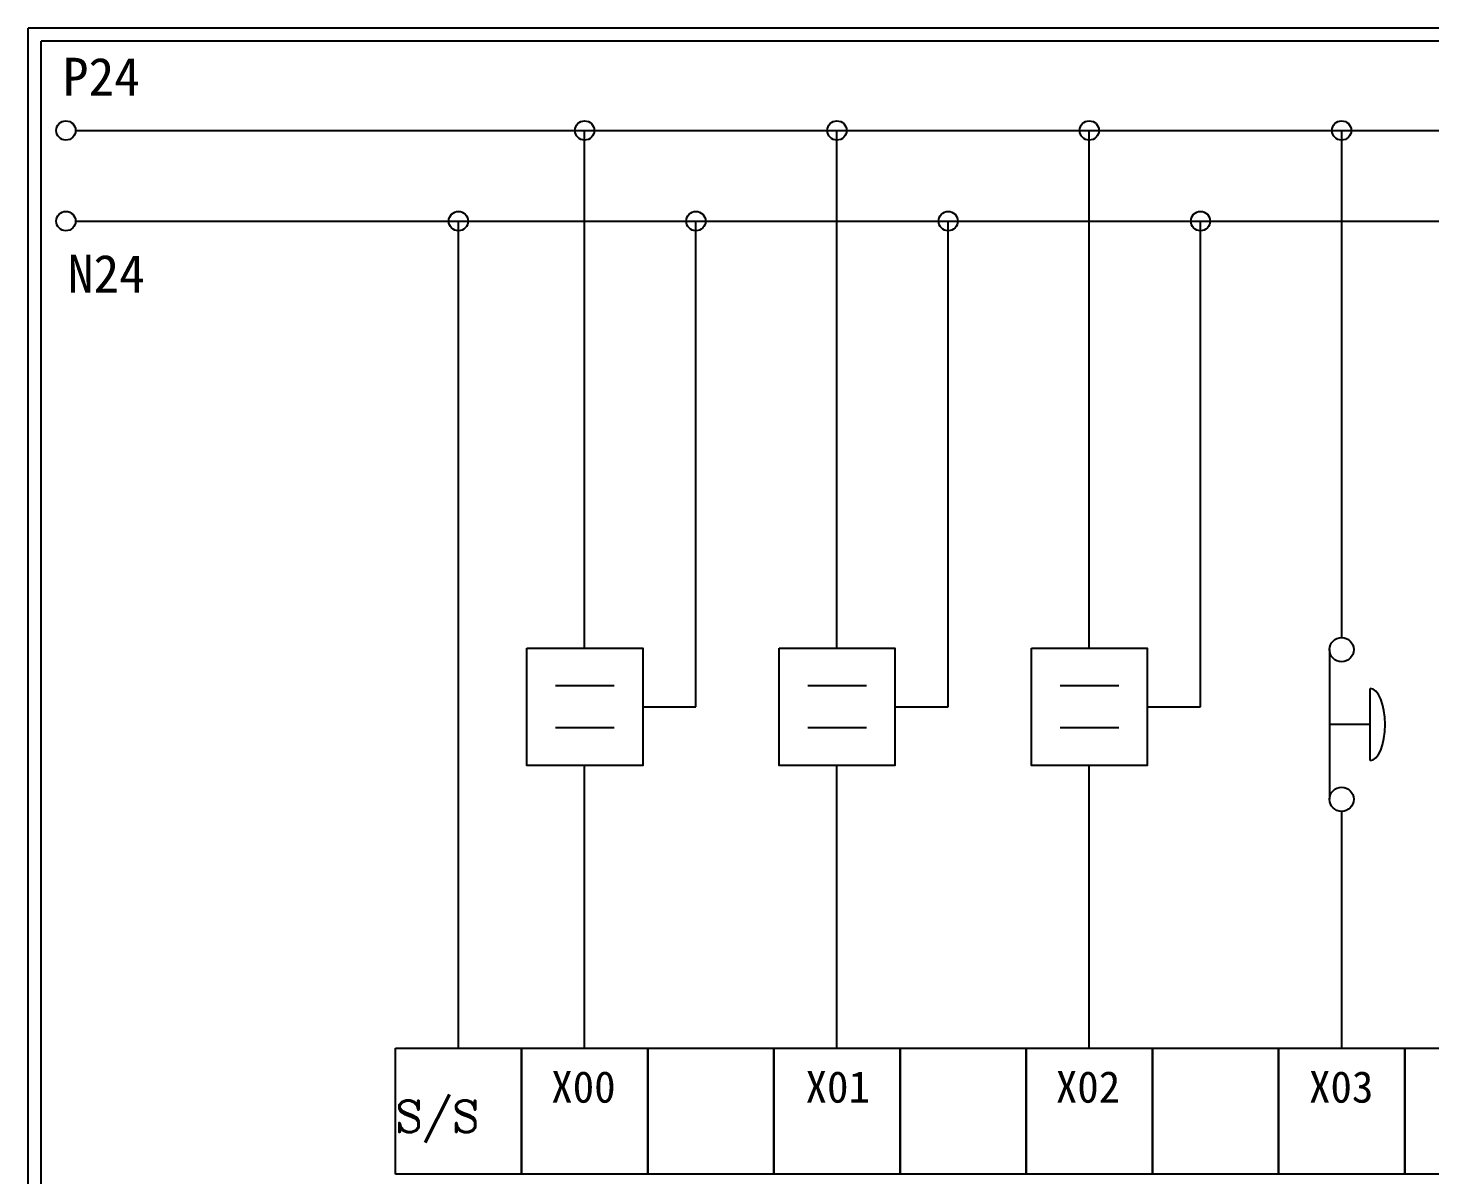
# Model space of a CAD drawing. Extents: x 275 to 562, y 265 to 469.
# Drawn here: x 274.9 to 408.2, y 359.8 to 468.9 of the extents above; entities that cross this region are included whole.
import ezdxf

# ---------------------------------------------------------------- set-up
doc = ezdxf.new("R2010")
doc.units = 0
doc.layers.get('0').update_dxf_attribs({"linetype": 'CONTINUOUS'})
doc.layers.add('圖框層', color=7, linetype='CONTINUOUS')
doc.layers.add('標尺寸層', color=3, linetype='CONTINUOUS')
doc.styles.add('CNS', font='romanc.shx', dxfattribs={"bigfont": 'chineset.shx'})
doc.styles.add('STSL', font='kaiu.ttf')

msp = doc.modelspace()

# ---------------------------------------------------------------- linework, layer by layer
at = {"color": 7}
for p, q in [((333.36, 404.35), (338.42, 404.35)), ((357.36, 404.35), (362.42, 404.35)), ((381.36, 404.35), (386.42, 404.35))]:
    msp.add_line(p, q, dxfattribs=at)
for points in [[(322.33, 409.92), (333.36, 409.92), (333.36, 398.77), (322.33, 398.77)], [(346.33, 409.92), (357.36, 409.92), (357.36, 398.77), (346.33, 398.77)], [(370.33, 409.92), (381.36, 409.92), (381.36, 398.77), (370.33, 398.77)]]:
    msp.add_lwpolyline(points, close=True, dxfattribs=at)
at = {"layer": '圖框層', "color": 7}
for p, q in [((561.9, 468.91), (274.9, 468.91)), ((274.9, 264.95), (274.9, 468.91)), ((560.65, 467.66), (276.15, 467.66)), ((276.15, 266.2), (276.15, 467.66))]:
    msp.add_line(p, q, dxfattribs=at)
at = {"layer": '標尺寸層', "color": 7}
for p, q in [((279.42, 459.17), (557.02, 459.17)), ((327.84, 409.92), (327.84, 459.17)), ((351.84, 409.92), (351.84, 459.17)), ((375.84, 409.92), (375.84, 459.17)), ((399.84, 459.17), (399.84, 410.94)), ((279.42, 450.55), (557.02, 450.55)), ((315.84, 371.9), (315.84, 450.55)), ((338.42, 404.35), (338.42, 450.55)), ((362.42, 404.35), (362.42, 450.55)), ((386.42, 404.35), (386.42, 450.55)), ((398.69, 409.79), (398.69, 395.56)), ((325.08, 406.38), (330.65, 406.38)), ((349.08, 406.38), (354.65, 406.38)), ((373.08, 406.38), (378.65, 406.38)), ((402.56, 402.67), (402.56, 406.11)), ((325.08, 402.4), (330.65, 402.4)), ((349.08, 402.4), (354.65, 402.4)), ((373.08, 402.4), (378.65, 402.4)), ((402.56, 402.67), (398.69, 402.67)), ((402.56, 399.24), (402.56, 402.67)), ((327.84, 371.9), (327.84, 398.77)), ((351.84, 371.9), (351.84, 398.77)), ((375.84, 371.9), (375.84, 398.77)), ((399.84, 394.41), (399.84, 371.9)), ((309.84, 371.9), (321.84, 371.9)), ((309.84, 359.9), (309.84, 371.9)), ((321.84, 371.9), (333.84, 371.9)), ((321.84, 359.9), (321.84, 371.9)), ((321.84, 371.9), (321.84, 359.9)), ((321.84, 359.9), (321.84, 371.9)), ((333.84, 371.9), (333.84, 359.9)), ((333.84, 371.9), (345.84, 371.9)), ((333.84, 359.9), (333.84, 371.9)), ((345.84, 371.9), (345.84, 359.9)), ((345.84, 371.9), (357.84, 371.9)), ((345.84, 359.9), (345.84, 371.9)), ((357.84, 371.9), (357.84, 359.9)), ((357.84, 371.9), (369.84, 371.9)), ((357.84, 359.9), (357.84, 371.9)), ((369.84, 371.9), (369.84, 359.9)), ((369.84, 371.9), (381.84, 371.9)), ((369.84, 359.9), (369.84, 371.9)), ((381.84, 371.9), (381.84, 359.9)), ((381.84, 371.9), (393.84, 371.9)), ((381.84, 359.9), (381.84, 371.9)), ((393.84, 371.9), (393.84, 359.9)), ((393.84, 371.9), (405.84, 371.9)), ((393.84, 359.9), (393.84, 371.9)), ((405.84, 371.9), (405.84, 359.9)), ((405.84, 371.9), (417.84, 371.9)), ((405.84, 359.9), (405.84, 371.9)), ((321.84, 359.9), (309.84, 359.9)), ((333.84, 359.9), (321.84, 359.9)), ((345.84, 359.9), (333.84, 359.9)), ((357.84, 359.9), (345.84, 359.9)), ((369.84, 359.9), (357.84, 359.9)), ((381.84, 359.9), (369.84, 359.9)), ((393.84, 359.9), (381.84, 359.9)), ((405.84, 359.9), (393.84, 359.9)), ((417.84, 359.9), (405.84, 359.9))]:
    msp.add_line(p, q, dxfattribs=at)
for centre, radius in [((278.5, 459.17), 0.92), ((327.84, 459.17), 0.92), ((351.84, 459.17), 0.92), ((375.84, 459.17), 0.92), ((399.84, 459.17), 0.92), ((399.84, 459.17), 0.92), ((278.5, 450.55), 0.92), ((315.84, 450.55), 0.92), ((338.42, 450.55), 0.92), ((362.42, 450.55), 0.92), ((386.42, 450.55), 0.92), ((399.84, 409.79), 1.15), ((399.84, 395.56), 1.15)]:
    msp.add_circle(centre, radius, dxfattribs=at)
msp.add_ellipse((402.56, 402.67), major_axis=(0, 3.43), ratio=0.412777, start_param=3.141593, end_param=6.283185, dxfattribs=at)

# ---------------------------------------------------------------- texts
at = {"layer": '圖框層', "color": 7, "style": 'STSL'}
for s, p in [('P24', (278.2, 462.49)), ('N24', (278.67, 443.75))]:
    msp.add_text(s, height=3.6, dxfattribs=at).set_placement(p)
at = {"layer": '標尺寸層', "color": 7, "char_height": 3, "attachment_point": 1, "style": 'CNS'}
for s, heights, insert in [('\\pi2.734;{\\fMingLiU|b0|i0|c136|p49;X00}', [8.35], (321.93, 369.7)), ('\\pi2.9259;{\\fMingLiU|b0|i0|c136|p49;X01}', [8.35], (345.93, 369.7)), ('\\pi2.7318;{\\fMingLiU|b0|i0|c136|p49;X02}', [8.35], (369.93, 369.7)), ('\\pi2.8103;{\\fMingLiU|b0|i0|c136|p49;X03}', [8.35], (393.93, 369.7)), ('\\PS/S', [0], (309.84, 371.9))]:
    msp.add_mtext_dynamic_manual_height_columns(s, width=12, gutter_width=32.5, heights=heights, dxfattribs=dict(at, insert=insert))

doc.saveas('drawing.dxf')
